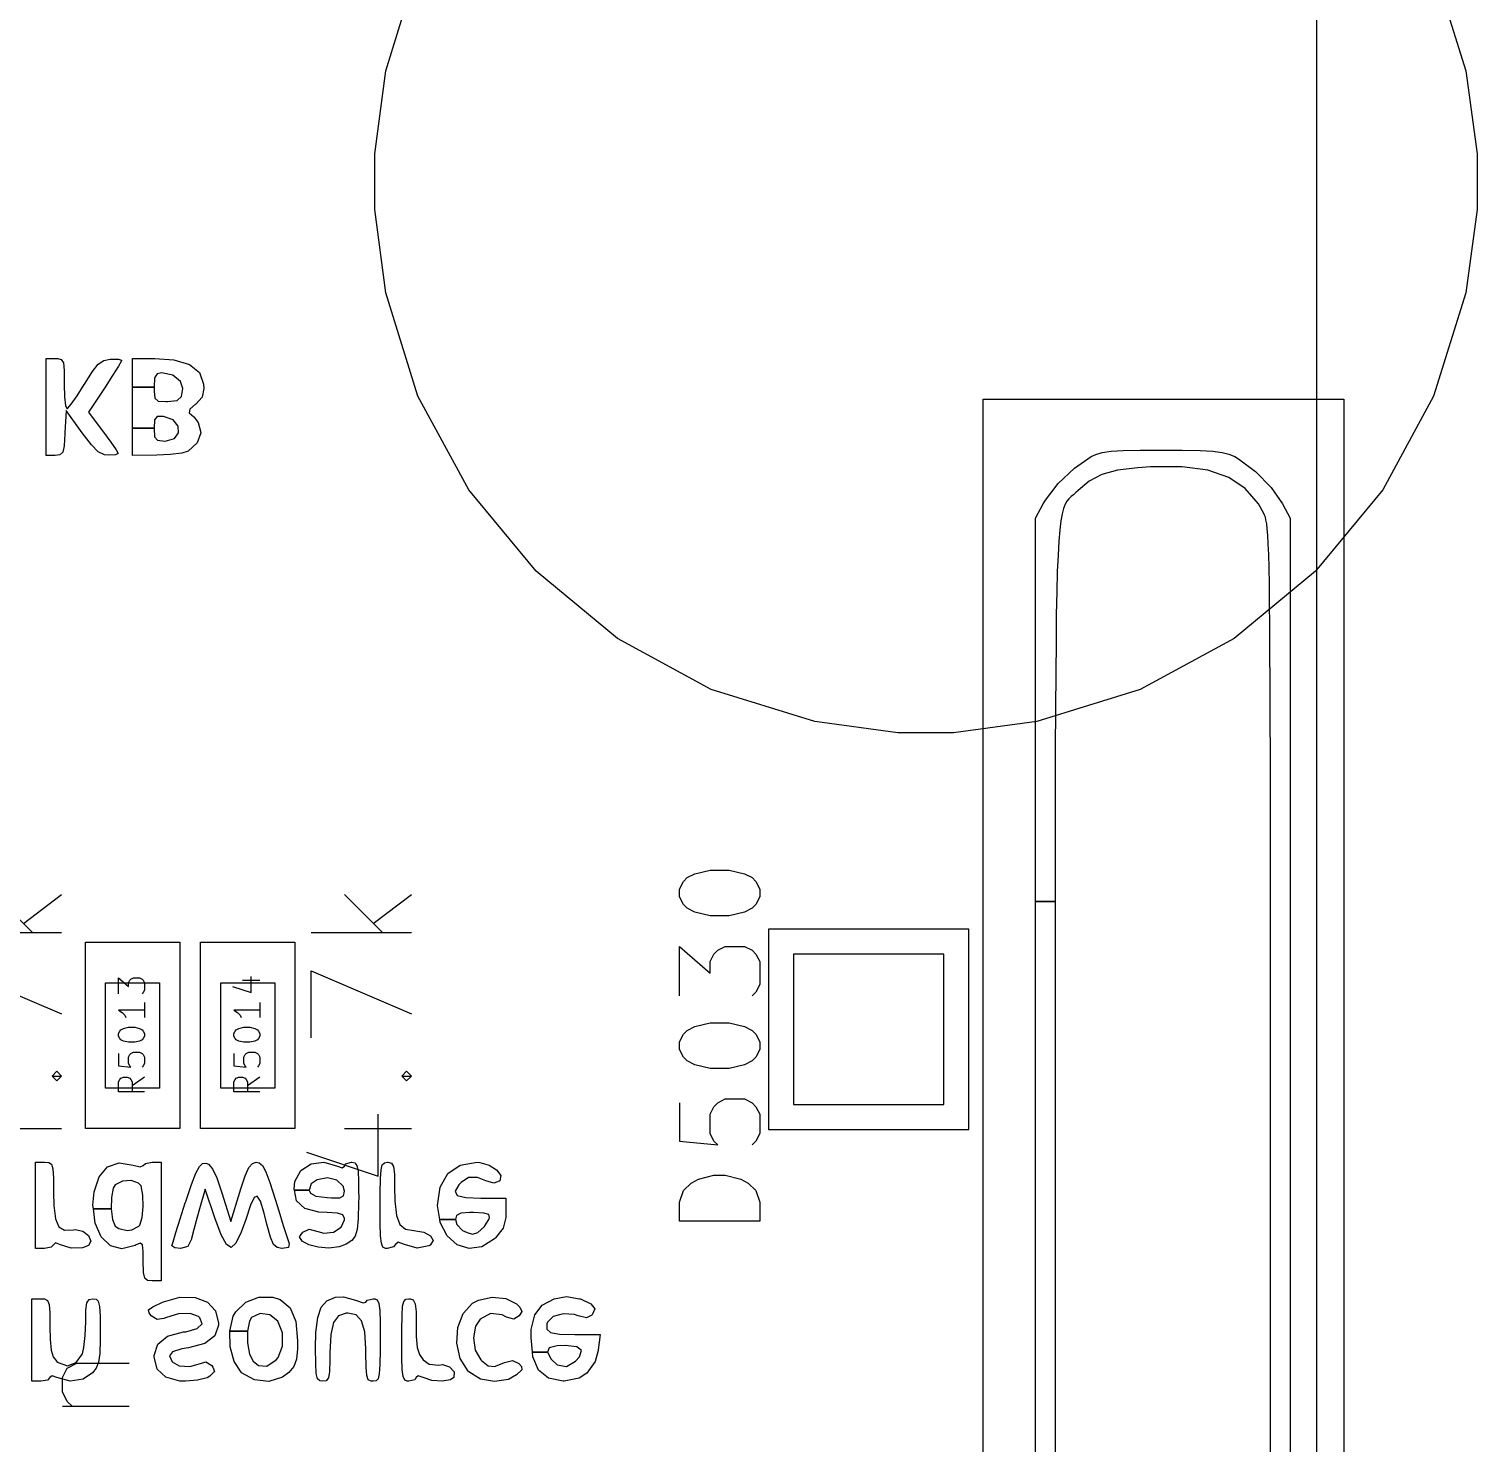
# Model space of a CAD drawing. Extents: x 0 to 141, y 0 to 216.
# Drawn here: x 121.33 to 135.78, y 39.43 to 53.55 of the extents above; entities that cross this region are included whole.
import ezdxf

# ---------------------------------------------------------------- set-up
doc = ezdxf.new("R2010")
doc.units = 0
doc.layers.get('0').update_dxf_attribs({"linetype": 'CONTINUOUS'})

msp = doc.modelspace()

# ---------------------------------------------------------------- linework, layer by layer
at = {"color": 0}
for p, q in [((134.181, 20.3385), (134.181, 65.8386)), ((124.89, 53.1301), (125.21, 54.1623)), ((135.345, 54.1623), (135.665, 53.1301)), ((124.779, 52.2993), (124.89, 53.1301)), ((135.665, 53.1301), (135.778, 52.2993)), ((124.779, 52.021), (124.779, 52.2993)), ((135.778, 52.2993), (135.778, 52.021)), ((124.779, 51.744), (124.779, 52.021)), ((135.778, 52.021), (135.778, 51.744)), ((124.89, 50.9129), (124.779, 51.744)), ((135.778, 51.744), (135.665, 50.9129)), ((125.21, 49.881), (124.89, 50.9129)), ((135.665, 50.9129), (135.345, 49.881)), ((121.502, 49.2898), (121.502, 50.2571)), ((121.502, 50.2571), (121.616, 50.2571)), ((121.616, 50.2571), (121.652, 50.2476)), ((121.652, 50.2476), (121.672, 50.213)), ((121.672, 50.213), (121.679, 50.1371)), ((121.962, 50.1262), (122.021, 50.1992)), ((122.021, 50.1992), (122.076, 50.2363)), ((122.076, 50.2363), (122.14, 50.25)), ((122.14, 50.25), (122.148, 50.2514)), ((122.148, 50.2514), (122.224, 50.2514)), ((122.222, 50.1798), (122.164, 50.0874)), ((122.253, 50.2338), (122.222, 50.1798)), ((122.224, 50.2514), (122.254, 50.2405)), ((122.254, 50.2405), (122.253, 50.2338)), ((122.362, 49.9703), (122.362, 50.2571)), ((122.362, 50.2571), (122.586, 50.2571)), ((122.586, 50.2571), (122.774, 50.2447)), ((122.774, 50.2447), (122.932, 50.1978)), ((122.932, 50.1978), (123.031, 50.1177)), ((121.679, 50.1371), (121.681, 50.0063)), ((121.681, 50.0063), (121.681, 49.9967)), ((121.681, 49.9967), (121.685, 49.8754)), ((121.809, 49.8849), (121.88, 49.9981)), ((121.88, 49.9981), (121.883, 50.002)), ((121.883, 50.002), (121.962, 50.1262)), ((122.164, 50.0874), (122.089, 49.9703)), ((122.582, 50.0641), (122.577, 49.9703)), ((122.607, 50.1054), (122.582, 50.0641)), ((122.651, 50.1138), (122.607, 50.1054)), ((122.765, 50.0902), (122.651, 50.1138)), ((122.841, 50.0285), (122.765, 50.0902)), ((122.863, 49.9565), (122.841, 50.0285)), ((123.031, 50.1177), (123.071, 50.002)), ((123.071, 50.002), (123.074, 49.9565)), ((121.685, 49.8754), (121.695, 49.7886)), ((121.75, 49.7995), (121.809, 49.8849)), ((122.089, 49.9703), (121.922, 49.7209)), ((122.362, 49.561), (122.362, 49.9703)), ((122.362, 49.9703), (122.577, 49.9703)), ((122.577, 49.9703), (122.362, 49.9703)), ((122.577, 49.9703), (122.577, 49.9318)), ((122.577, 49.9318), (122.586, 49.8602)), ((122.586, 49.8602), (122.619, 49.8313)), ((122.808, 49.838), (122.852, 49.8768)), ((122.852, 49.8768), (122.863, 49.9565)), ((123.056, 49.8697), (122.993, 49.8009)), ((123.074, 49.9565), (123.056, 49.8697)), ((125.717, 48.9465), (125.21, 49.881)), ((130.849, 49.8493), (134.448, 49.8493)), ((130.849, 38.65), (130.849, 49.8493)), ((134.448, 49.8493), (134.448, 38.65)), ((135.345, 49.881), (134.838, 48.9465)), ((121.699, 49.7374), (121.688, 49.5141)), ((121.695, 49.7886), (121.708, 49.7568)), ((121.86, 49.5141), (121.699, 49.7374)), ((121.708, 49.7568), (121.713, 49.7582)), ((121.713, 49.7582), (121.75, 49.7995)), ((121.922, 49.7209), (122.071, 49.5254)), ((122.619, 49.8313), (122.696, 49.827)), ((122.696, 49.827), (122.713, 49.827)), ((122.713, 49.827), (122.808, 49.838)), ((122.934, 49.7498), (122.929, 49.7156)), ((122.929, 49.7156), (122.973, 49.6729)), ((122.991, 49.7995), (122.934, 49.7498)), ((122.993, 49.8009), (122.991, 49.7995)), ((122.362, 49.2898), (122.362, 49.561)), ((122.362, 49.561), (122.577, 49.561)), ((122.577, 49.561), (122.362, 49.561)), ((122.582, 49.6454), (122.577, 49.561)), ((122.577, 49.561), (122.577, 49.5582)), ((122.608, 49.6782), (122.582, 49.6454)), ((122.671, 49.6768), (122.608, 49.6782)), ((122.767, 49.6439), (122.671, 49.6768)), ((122.818, 49.5819), (122.767, 49.6439)), ((122.822, 49.5141), (122.818, 49.5819)), ((122.973, 49.6729), (123.019, 49.6189)), ((123.019, 49.6189), (123.045, 49.5184)), ((121.688, 49.5032), (121.679, 49.3847)), ((121.688, 49.5141), (121.688, 49.5032)), ((121.952, 49.3959), (121.86, 49.5141)), ((122.071, 49.5254), (122.072, 49.5226)), ((122.072, 49.5226), (122.146, 49.422)), ((122.146, 49.422), (122.199, 49.3448)), ((122.577, 49.5582), (122.583, 49.4743)), ((122.583, 49.4743), (122.612, 49.44)), ((122.612, 49.44), (122.686, 49.433)), ((122.686, 49.433), (122.689, 49.433)), ((122.689, 49.433), (122.78, 49.4577)), ((122.78, 49.4577), (122.822, 49.5141)), ((123.009, 49.4164), (122.917, 49.3324)), ((123.044, 49.5141), (123.009, 49.4164)), ((123.045, 49.5184), (123.044, 49.5141)), ((121.59, 49.2898), (121.502, 49.2898)), ((121.638, 49.295), (121.59, 49.2898)), ((121.666, 49.3215), (121.638, 49.295)), ((121.679, 49.3847), (121.666, 49.3215)), ((122.021, 49.3254), (121.952, 49.3959)), ((122.082, 49.295), (122.021, 49.3254)), ((122.12, 49.2912), (122.082, 49.295)), ((122.192, 49.2965), (122.12, 49.2912)), ((122.218, 49.3088), (122.192, 49.2965)), ((122.199, 49.3448), (122.218, 49.3088)), ((122.604, 49.2912), (122.362, 49.2898)), ((122.739, 49.2979), (122.604, 49.2912)), ((122.853, 49.313), (122.739, 49.2979)), ((122.917, 49.3324), (122.853, 49.313)), ((131.76, 49.1628), (131.927, 49.2774)), ((131.927, 49.2774), (131.973, 49.2979)), ((131.973, 49.2979), (132.039, 49.3173)), ((132.039, 49.3173), (132.126, 49.331)), ((132.126, 49.331), (132.248, 49.3391)), ((132.248, 49.3391), (132.416, 49.342)), ((132.416, 49.342), (132.643, 49.3434)), ((132.643, 49.3434), (132.837, 49.3434)), ((132.837, 49.3434), (133.014, 49.3391)), ((133.014, 49.3391), (133.143, 49.3324)), ((133.143, 49.3324), (133.234, 49.3201)), ((133.234, 49.3201), (133.303, 49.3021)), ((133.303, 49.3021), (133.36, 49.2774)), ((133.36, 49.2774), (133.398, 49.2552)), ((131.598, 49.0086), (131.76, 49.1628)), ((132.191, 49.1409), (132.034, 49.0982)), ((132.394, 49.167), (132.191, 49.1409)), ((132.519, 49.174), (132.394, 49.167)), ((132.835, 49.174), (132.519, 49.174)), ((133.092, 49.1409), (132.835, 49.174)), ((133.3, 49.0693), (133.092, 49.1409)), ((133.398, 49.2552), (133.568, 49.1285)), ((133.568, 49.1285), (133.724, 48.9701)), ((131.472, 48.8431), (131.598, 49.0086)), ((131.909, 49.0333), (131.797, 48.9398)), ((132.034, 49.0982), (131.909, 49.0333)), ((133.466, 48.9589), (133.3, 49.0693)), ((126.39, 48.1323), (125.717, 48.9465)), ((131.45, 48.8061), (131.472, 48.8431)), ((131.705, 48.8569), (131.685, 48.8336)), ((131.727, 48.8777), (131.705, 48.8569)), ((131.75, 48.8968), (131.727, 48.8777)), ((131.775, 48.919), (131.75, 48.8968)), ((131.797, 48.9398), (131.775, 48.919)), ((133.597, 48.8047), (133.466, 48.9589)), ((133.724, 48.9701), (133.838, 48.8061)), ((134.838, 48.9465), (134.167, 48.1323)), ((131.371, 48.6625), (131.45, 48.8061)), ((131.638, 48.7066), (131.626, 48.635)), ((131.652, 48.7606), (131.638, 48.7066)), ((131.667, 48.8019), (131.652, 48.7606)), ((131.685, 48.8336), (131.667, 48.8019)), ((133.649, 48.7109), (133.597, 48.8047)), ((133.657, 48.6929), (133.649, 48.7109)), ((133.838, 48.8061), (133.915, 48.6625)), ((131.371, 44.8374), (131.371, 48.6625)), ((131.626, 48.635), (131.615, 48.5454)), ((133.666, 48.6724), (133.657, 48.6929)), ((133.672, 48.6449), (133.666, 48.6724)), ((133.679, 48.6075), (133.672, 48.6449)), ((133.685, 48.5567), (133.679, 48.6075)), ((133.69, 48.4918), (133.685, 48.5567)), ((133.915, 48.6625), (133.915, 41.9612)), ((131.606, 48.4325), (131.597, 48.2946)), ((131.615, 48.5454), (131.606, 48.4325)), ((133.695, 48.4064), (133.69, 48.4918)), ((133.699, 48.2988), (133.695, 48.4064)), ((131.597, 48.2946), (131.59, 48.1295)), ((133.703, 48.1679), (133.699, 48.2988)), ((127.202, 47.461), (126.39, 48.1323)), ((131.59, 48.1295), (131.585, 47.9309)), ((134.167, 48.1323), (133.353, 47.461)), ((133.706, 48.0067), (133.703, 48.1679)), ((133.708, 47.8151), (133.706, 48.0067)), ((131.585, 47.9309), (131.58, 47.698)), ((131.58, 47.698), (131.577, 47.4267)), ((133.71, 47.589), (133.708, 47.8151)), ((133.712, 47.3258), (133.71, 47.589)), ((128.137, 46.954), (127.202, 47.461)), ((131.577, 47.4267), (131.574, 47.1152)), ((133.353, 47.461), (132.418, 46.954)), ((133.714, 47.0214), (133.712, 47.3258)), ((131.574, 47.1152), (131.572, 46.761)), ((133.715, 46.6743), (133.714, 47.0214)), ((129.169, 46.634), (128.137, 46.954)), ((132.418, 46.954), (131.386, 46.634)), ((131.572, 46.761), (131.57, 46.3585)), ((133.717, 46.2788), (133.715, 46.6743)), ((130, 46.5212), (129.169, 46.634)), ((131.386, 46.634), (130.555, 46.5212)), ((130.278, 46.5212), (130, 46.5212)), ((130.555, 46.5212), (130.278, 46.5212)), ((131.57, 46.3585), (131.57, 45.9052)), ((133.717, 45.835), (133.717, 46.2788)), ((131.57, 45.9052), (131.568, 45.3993)), ((133.718, 45.3362), (133.717, 45.835)), ((131.568, 45.3993), (131.568, 44.8374)), ((133.718, 39.1142), (133.718, 45.3362)), ((127.897, 45.0744), (127.973, 45.1129)), ((127.973, 45.1129), (128.126, 45.1499)), ((128.126, 45.1499), (128.316, 45.1499)), ((128.316, 45.1499), (128.469, 45.1129)), ((128.469, 45.1129), (128.545, 45.0744)), ((127.821, 44.9598), (127.859, 45.0356)), ((127.821, 44.8839), (127.821, 44.9598)), ((127.859, 45.0356), (127.897, 45.0744)), ((128.545, 45.0744), (128.583, 45.0356)), ((128.583, 45.0356), (128.621, 44.9598)), ((128.621, 44.9598), (128.621, 44.8839)), ((120.989, 44.9047), (121.369, 44.523)), ((121.274, 44.6183), (121.655, 44.9047)), ((124.478, 44.9047), (124.86, 44.523)), ((124.765, 44.6183), (125.145, 44.9047)), ((127.859, 44.807), (127.821, 44.8839)), ((127.897, 44.7696), (127.859, 44.807)), ((128.583, 44.807), (128.545, 44.7696)), ((128.621, 44.8839), (128.583, 44.807)), ((131.371, 35.264), (131.371, 44.8374)), ((131.371, 44.8374), (131.568, 44.8374)), ((131.568, 44.8374), (131.371, 44.8374)), ((131.568, 44.8374), (131.568, 41.7008)), ((127.973, 44.7312), (127.897, 44.7696)), ((128.126, 44.6938), (127.973, 44.7312)), ((128.316, 44.6938), (128.126, 44.6938)), ((128.469, 44.7312), (128.316, 44.6938)), ((128.545, 44.7696), (128.469, 44.7312)), ((121.655, 44.523), (120.656, 44.523)), ((125.145, 44.523), (124.145, 44.523)), ((130.708, 44.559), (128.709, 44.559)), ((128.709, 44.559), (128.709, 42.5595)), ((130.708, 42.5595), (130.708, 44.559)), ((121.893, 44.4292), (122.833, 44.4292)), ((121.893, 42.569), (121.893, 44.4292)), ((122.833, 44.4292), (122.833, 42.569)), ((123.042, 42.569), (123.042, 44.4292)), ((123.042, 44.4292), (123.982, 44.4292)), ((123.982, 44.4292), (123.982, 42.569)), ((127.821, 43.8933), (127.821, 44.3879)), ((127.821, 44.3879), (128.126, 44.1219)), ((128.202, 44.3509), (128.277, 44.3879)), ((128.277, 44.3879), (128.469, 44.3879)), ((128.469, 44.3879), (128.545, 44.3509)), ((128.126, 44.2366), (128.163, 44.3121)), ((128.126, 44.1219), (128.126, 44.2366)), ((128.163, 44.3121), (128.202, 44.3509)), ((128.545, 44.3509), (128.583, 44.3121)), ((128.583, 44.3121), (128.621, 44.2366)), ((128.621, 44.2366), (128.621, 44.0076)), ((130.459, 44.3096), (128.958, 44.3096)), ((128.958, 44.3096), (128.958, 42.8089)), ((130.459, 42.8089), (130.459, 44.3096)), ((120.656, 44.1427), (121.655, 43.7141)), ((122.222, 43.9138), (122.222, 44.0754)), ((122.222, 44.0754), (122.321, 43.9882)), ((122.347, 44.0627), (122.371, 44.0754)), ((122.371, 44.0754), (122.433, 44.0754)), ((122.433, 44.0754), (122.458, 44.0627)), ((123.547, 43.9265), (123.547, 44.0877)), ((124.145, 43.4756), (124.145, 44.1427)), ((124.145, 44.1427), (125.145, 43.7141)), ((122.093, 44.0242), (122.633, 44.0242)), ((122.093, 42.974), (122.093, 44.0242)), ((122.321, 44.0256), (122.334, 44.0503)), ((122.321, 43.9882), (122.321, 44.0256)), ((122.334, 44.0503), (122.347, 44.0627)), ((122.458, 44.0627), (122.47, 44.0503)), ((122.47, 43.9265), (122.458, 43.9138)), ((122.47, 44.0503), (122.483, 44.0256)), ((122.483, 43.9512), (122.47, 43.9265)), ((122.483, 44.0256), (122.483, 43.9512)), ((122.633, 44.0242), (122.633, 42.974)), ((123.242, 42.974), (123.242, 44.0242)), ((123.242, 44.0242), (123.782, 44.0242)), ((123.361, 43.9882), (123.547, 43.9265)), ((123.46, 44.0503), (123.633, 44.0503)), ((123.782, 44.0242), (123.782, 42.974)), ((128.583, 43.9318), (128.545, 43.8933)), ((128.621, 44.0076), (128.583, 43.9318)), ((122.483, 43.827), (122.483, 43.6785)), ((123.633, 43.827), (123.633, 43.6785)), ((122.483, 43.7526), (122.222, 43.7526)), ((122.222, 43.7526), (122.26, 43.7279)), ((122.26, 43.7279), (122.284, 43.7032)), ((122.284, 43.7032), (122.297, 43.6785)), ((123.633, 43.7526), (123.373, 43.7526)), ((123.373, 43.7526), (123.41, 43.7279)), ((123.41, 43.7279), (123.435, 43.7032)), ((123.435, 43.7032), (123.448, 43.6785)), ((122.222, 43.5183), (122.235, 43.5434)), ((122.222, 43.4936), (122.222, 43.5183)), ((122.235, 43.4689), (122.222, 43.4936)), ((122.235, 43.5434), (122.247, 43.5557)), ((122.247, 43.5557), (122.272, 43.5681)), ((122.272, 43.5681), (122.321, 43.5804)), ((122.321, 43.5804), (122.384, 43.5804)), ((122.384, 43.5804), (122.433, 43.5681)), ((122.433, 43.5681), (122.458, 43.5557)), ((122.458, 43.5557), (122.47, 43.5434)), ((122.47, 43.5434), (122.483, 43.5183)), ((122.483, 43.4936), (122.47, 43.4689)), ((122.483, 43.5183), (122.483, 43.4936)), ((123.373, 43.5183), (123.385, 43.5434)), ((123.373, 43.4936), (123.373, 43.5183)), ((123.385, 43.4689), (123.373, 43.4936)), ((123.385, 43.5434), (123.398, 43.5557)), ((123.398, 43.5557), (123.422, 43.5681)), ((123.422, 43.5681), (123.472, 43.5804)), ((123.472, 43.5804), (123.534, 43.5804)), ((123.534, 43.5804), (123.584, 43.5681)), ((123.584, 43.5681), (123.609, 43.5557)), ((123.609, 43.5557), (123.621, 43.5434)), ((123.621, 43.5434), (123.633, 43.5183)), ((123.633, 43.4936), (123.621, 43.4689)), ((123.633, 43.5183), (123.633, 43.4936)), ((127.821, 43.4358), (127.859, 43.513)), ((127.859, 43.513), (127.897, 43.5501)), ((127.897, 43.5501), (127.973, 43.5889)), ((127.973, 43.5889), (128.126, 43.6259)), ((128.126, 43.6259), (128.316, 43.6259)), ((128.316, 43.6259), (128.469, 43.5889)), ((128.469, 43.5889), (128.545, 43.5501)), ((128.545, 43.5501), (128.583, 43.513)), ((128.583, 43.513), (128.621, 43.4358)), ((122.247, 43.4566), (122.235, 43.4689)), ((122.272, 43.4439), (122.247, 43.4566)), ((122.321, 43.4315), (122.272, 43.4439)), ((122.384, 43.4315), (122.321, 43.4315)), ((122.433, 43.4439), (122.384, 43.4315)), ((122.458, 43.4566), (122.433, 43.4439)), ((122.47, 43.4689), (122.458, 43.4566)), ((123.398, 43.4566), (123.385, 43.4689)), ((123.422, 43.4439), (123.398, 43.4566)), ((123.472, 43.4315), (123.422, 43.4439)), ((123.534, 43.4315), (123.472, 43.4315)), ((123.584, 43.4439), (123.534, 43.4315)), ((123.609, 43.4566), (123.584, 43.4439)), ((123.621, 43.4689), (123.609, 43.4566)), ((127.821, 43.3599), (127.821, 43.4358)), ((127.859, 43.2841), (127.821, 43.3599)), ((128.621, 43.3599), (128.583, 43.2841)), ((128.621, 43.4358), (128.621, 43.3599)), ((122.222, 43.3201), (122.222, 43.1959)), ((122.321, 43.2827), (122.334, 43.3077)), ((122.321, 43.2209), (122.321, 43.2827)), ((122.334, 43.1959), (122.321, 43.2209)), ((122.334, 43.3077), (122.347, 43.3201)), ((122.347, 43.3201), (122.371, 43.3324)), ((122.371, 43.3324), (122.433, 43.3324)), ((122.433, 43.3324), (122.458, 43.3201)), ((122.458, 43.3201), (122.47, 43.3077)), ((122.47, 43.3077), (122.483, 43.2827)), ((122.483, 43.2209), (122.47, 43.1959)), ((122.483, 43.2827), (122.483, 43.2209)), ((123.373, 43.3201), (123.373, 43.1959)), ((123.472, 43.2827), (123.485, 43.3077)), ((123.472, 43.2209), (123.472, 43.2827)), ((123.485, 43.1959), (123.472, 43.2209)), ((123.485, 43.3077), (123.497, 43.3201)), ((123.497, 43.3201), (123.522, 43.3324)), ((123.522, 43.3324), (123.584, 43.3324)), ((123.584, 43.3324), (123.609, 43.3201)), ((123.609, 43.3201), (123.621, 43.3077)), ((123.621, 43.3077), (123.633, 43.2827)), ((123.633, 43.2209), (123.621, 43.1959)), ((123.633, 43.2827), (123.633, 43.2209)), ((127.897, 43.2456), (127.859, 43.2841)), ((127.973, 43.2072), (127.897, 43.2456)), ((128.126, 43.1698), (127.973, 43.2072)), ((128.469, 43.2072), (128.316, 43.1698)), ((128.545, 43.2456), (128.469, 43.2072)), ((128.583, 43.2841), (128.545, 43.2456)), ((121.559, 43.0939), (121.608, 43.1423)), ((121.608, 43.047), (121.559, 43.0939)), ((121.559, 43.0939), (121.655, 43.0939)), ((121.608, 43.1423), (121.655, 43.0939)), ((121.655, 43.0939), (121.608, 43.047)), ((122.222, 43.1959), (122.347, 43.1835)), ((122.222, 43.0347), (122.235, 43.0597)), ((122.235, 43.0597), (122.247, 43.0721)), ((122.247, 43.0721), (122.272, 43.0844)), ((122.272, 43.0844), (122.309, 43.0844)), ((122.309, 43.0844), (122.334, 43.0721)), ((122.347, 43.1835), (122.334, 43.1959)), ((122.334, 43.0721), (122.347, 43.0597)), ((122.347, 43.0597), (122.359, 43.0347)), ((122.483, 43.0844), (122.359, 42.9976)), ((122.47, 43.1959), (122.458, 43.1835)), ((123.373, 43.1959), (123.497, 43.1835)), ((123.373, 43.0347), (123.385, 43.0597)), ((123.385, 43.0597), (123.398, 43.0721)), ((123.398, 43.0721), (123.422, 43.0844)), ((123.422, 43.0844), (123.46, 43.0844)), ((123.46, 43.0844), (123.485, 43.0721)), ((123.497, 43.1835), (123.485, 43.1959)), ((123.485, 43.0721), (123.497, 43.0597)), ((123.497, 43.0597), (123.509, 43.0347)), ((123.633, 43.0844), (123.509, 42.9976)), ((123.621, 43.1959), (123.609, 43.1835)), ((125.05, 43.0939), (125.097, 43.1423)), ((125.097, 43.047), (125.05, 43.0939)), ((125.05, 43.0939), (125.145, 43.0939)), ((125.097, 43.1423), (125.145, 43.0939)), ((125.145, 43.0939), (125.097, 43.047)), ((128.316, 43.1698), (128.126, 43.1698)), ((122.633, 42.974), (122.093, 42.974)), ((122.222, 42.9355), (122.222, 43.0347)), ((122.483, 42.9355), (122.222, 42.9355)), ((122.359, 43.0347), (122.359, 42.9355)), ((123.782, 42.974), (123.242, 42.974)), ((123.373, 42.9355), (123.373, 43.0347)), ((123.633, 42.9355), (123.373, 42.9355)), ((123.509, 43.0347), (123.509, 42.9355)), ((127.821, 42.8265), (127.821, 42.4448)), ((128.126, 42.7122), (128.163, 42.7881)), ((128.163, 42.7881), (128.202, 42.8265)), ((128.202, 42.8265), (128.277, 42.8653)), ((128.277, 42.8653), (128.469, 42.8653)), ((128.469, 42.8653), (128.545, 42.8265)), ((128.545, 42.8265), (128.583, 42.7881)), ((128.583, 42.7881), (128.621, 42.7122)), ((128.958, 42.8089), (130.459, 42.8089)), ((124.812, 42.0949), (124.812, 42.7136)), ((128.126, 42.5221), (128.126, 42.7122)), ((128.621, 42.7122), (128.621, 42.5221)), ((120.989, 42.5704), (121.655, 42.5704)), ((122.833, 42.569), (121.893, 42.569)), ((123.982, 42.569), (123.042, 42.569)), ((124.478, 42.5704), (125.145, 42.5704)), ((128.163, 42.4448), (128.126, 42.5221)), ((128.621, 42.5221), (128.583, 42.4448)), ((128.709, 42.5595), (130.708, 42.5595)), ((127.821, 42.4448), (128.202, 42.4078)), ((128.202, 42.4078), (128.163, 42.4448)), ((128.583, 42.4448), (128.545, 42.4078)), ((121.394, 41.3727), (121.394, 42.2328)), ((121.394, 42.2328), (121.484, 42.2328)), ((121.484, 42.2328), (121.526, 42.23)), ((121.526, 42.23), (121.553, 42.2134)), ((121.553, 42.2134), (121.568, 42.1665)), ((122.113, 42.1873), (122.228, 42.2271)), ((122.228, 42.2271), (122.368, 42.2053)), ((122.368, 42.2053), (122.37, 42.2039)), ((122.37, 42.2039), (122.44, 42.1873)), ((122.44, 42.1873), (122.469, 42.1996)), ((122.469, 42.1996), (122.491, 42.2219)), ((122.491, 42.2219), (122.559, 42.2328)), ((122.559, 42.2328), (122.648, 42.2328)), ((122.648, 42.2328), (122.648, 41.7904)), ((122.995, 42.1252), (123.03, 42.1915)), ((123.03, 42.1915), (123.062, 42.2204)), ((123.062, 42.2204), (123.095, 42.2243)), ((123.095, 42.2243), (123.122, 42.2148)), ((123.122, 42.2148), (123.162, 42.1693)), ((123.523, 42.1802), (123.558, 42.2219)), ((123.558, 42.2219), (123.597, 42.2328)), ((123.597, 42.2328), (123.625, 42.2271)), ((123.625, 42.2271), (123.658, 42.201)), ((123.658, 42.201), (123.693, 42.139)), ((124.043, 42.1499), (124.145, 42.2176)), ((124.098, 42.3333), (124.812, 42.0949)), ((124.145, 42.2176), (124.27, 42.2356)), ((124.27, 42.2356), (124.406, 42.1954)), ((124.406, 42.1954), (124.453, 42.1763)), ((124.453, 42.1763), (124.476, 42.1954)), ((124.476, 42.1954), (124.489, 42.2162)), ((124.489, 42.2162), (124.547, 42.2328)), ((124.547, 42.2328), (124.549, 42.2328)), ((124.549, 42.2328), (124.58, 42.2271)), ((124.58, 42.2271), (124.601, 42.2025)), ((124.601, 42.2025), (124.613, 42.146)), ((124.842, 42.1584), (124.854, 42.2081)), ((124.854, 42.2081), (124.875, 42.2286)), ((124.875, 42.2286), (124.906, 42.2328)), ((124.906, 42.2328), (124.909, 42.2328)), ((124.909, 42.2328), (124.945, 42.2233)), ((124.945, 42.2233), (124.966, 42.1901)), ((125.508, 42.1199), (125.632, 42.2039)), ((125.632, 42.2039), (125.8, 42.2328)), ((125.8, 42.2328), (125.827, 42.2314)), ((125.827, 42.2314), (125.92, 42.2039)), ((125.92, 42.2039), (125.995, 42.1569)), ((121.568, 42.1665), (121.573, 42.0783)), ((121.573, 42.0783), (121.573, 41.9322)), ((121.979, 41.9379), (122.028, 42.0896)), ((122.028, 42.0896), (122.113, 42.1873)), ((122.349, 42.0508), (122.261, 42.0455)), ((122.423, 42.0247), (122.349, 42.0508)), ((122.951, 42.0123), (122.995, 42.1252)), ((123.162, 42.1693), (123.203, 42.0769)), ((123.203, 42.0769), (123.255, 41.9283)), ((123.439, 41.9587), (123.486, 42.0977)), ((123.486, 42.0977), (123.523, 42.1802)), ((123.693, 42.139), (123.733, 42.0303)), ((123.983, 42.0412), (124.043, 42.1499)), ((124.204, 42.0592), (124.146, 42.0176)), ((124.307, 42.0783), (124.204, 42.0592)), ((124.401, 42.0536), (124.307, 42.0783)), ((124.463, 41.9943), (124.401, 42.0536)), ((124.613, 42.146), (124.617, 42.0441)), ((124.834, 41.9294), (124.836, 42.0702)), ((124.836, 42.0702), (124.842, 42.1584)), ((124.966, 42.1901), (124.976, 42.1143)), ((124.976, 42.1143), (124.977, 41.9834)), ((125.432, 41.9848), (125.508, 42.1199)), ((125.716, 42.0811), (125.643, 42.0328)), ((125.804, 42.0797), (125.716, 42.0811)), ((125.889, 42.0469), (125.804, 42.0797)), ((125.969, 42.0232), (125.889, 42.0469)), ((125.995, 42.1569), (126.037, 42.1005)), ((126.026, 42.0493), (126.02, 42.0441)), ((126.037, 42.1005), (126.026, 42.0493)), ((127.936, 42.0261), (128.011, 42.0645)), ((128.011, 42.0645), (128.163, 42.1033)), ((128.163, 42.1033), (128.277, 42.1033)), ((128.277, 42.1033), (128.431, 42.0645)), ((128.431, 42.0645), (128.506, 42.0261)), ((121.573, 41.9322), (121.576, 41.8013)), ((121.967, 41.8056), (121.979, 41.9379)), ((122.17, 41.9749), (122.152, 41.8814)), ((122.189, 42.0095), (122.17, 41.9749)), ((122.261, 42.0455), (122.189, 42.0095)), ((122.447, 41.9971), (122.423, 42.0247)), ((122.466, 41.9061), (122.447, 41.9971)), ((122.469, 41.7904), (122.466, 41.9061)), ((122.893, 41.8412), (122.951, 42.0123)), ((123.088, 41.964), (123.031, 41.7671)), ((123.184, 41.6775), (123.088, 41.964)), ((123.255, 41.9283), (123.343, 41.6415)), ((123.343, 41.6415), (123.434, 41.9365)), ((123.434, 41.9365), (123.439, 41.9587)), ((123.733, 42.0303), (123.785, 41.8648)), ((123.974, 41.9654), (123.983, 42.0412)), ((123.977, 41.9545), (123.974, 41.9654)), ((124, 41.8483), (123.977, 41.9545)), ((123.977, 41.9545), (124.124, 41.9545)), ((124.124, 41.9545), (123.977, 41.9545)), ((124.146, 42.0176), (124.124, 41.9545)), ((124.124, 41.9545), (124.138, 41.9255)), ((124.138, 41.9255), (124.193, 41.8952)), ((124.476, 41.9446), (124.463, 41.9943)), ((124.467, 41.8994), (124.476, 41.9446)), ((124.617, 42.0441), (124.617, 41.9446)), ((124.617, 41.9446), (124.619, 41.8828)), ((124.834, 41.8028), (124.834, 41.9294)), ((124.977, 41.9834), (124.98, 41.8469)), ((125.407, 41.8028), (125.432, 41.9848)), ((125.619, 42.0081), (125.582, 41.9446)), ((125.582, 41.9446), (125.603, 41.9033)), ((125.603, 41.9033), (125.687, 41.8814)), ((125.643, 42.0328), (125.619, 42.0081)), ((126.02, 42.0441), (125.969, 42.0232)), ((127.821, 41.8359), (127.859, 41.9502)), ((127.859, 41.9502), (127.936, 42.0261)), ((128.506, 42.0261), (128.583, 41.9502)), ((128.583, 41.9502), (128.621, 41.8359)), ((133.915, 41.9612), (133.915, 35.264)), ((121.576, 41.8013), (121.593, 41.6676)), ((121.973, 41.7671), (121.967, 41.8056)), ((121.989, 41.625), (121.973, 41.7671)), ((121.973, 41.7671), (122.149, 41.7671)), ((122.149, 41.7671), (121.973, 41.7671)), ((122.152, 41.8814), (122.149, 41.7671)), ((122.149, 41.7671), (122.162, 41.6609)), ((122.458, 41.6814), (122.469, 41.7904)), ((122.648, 41.7904), (122.648, 41.0503)), ((122.837, 41.6691), (122.889, 41.8289)), ((122.889, 41.8289), (122.893, 41.8412)), ((123.031, 41.7671), (123.008, 41.687)), ((123.54, 41.8042), (123.492, 41.6624)), ((123.577, 41.8814), (123.54, 41.8042)), ((123.607, 41.8952), (123.577, 41.8814)), ((123.638, 41.844), (123.607, 41.8952)), ((123.675, 41.7241), (123.638, 41.844)), ((123.785, 41.8648), (123.822, 41.7477)), ((124.081, 41.771), (124, 41.8483)), ((124.22, 41.7354), (124.081, 41.771)), ((124.193, 41.8952), (124.306, 41.8814)), ((124.306, 41.8814), (124.349, 41.8786)), ((124.349, 41.8786), (124.431, 41.88)), ((124.431, 41.88), (124.467, 41.8994)), ((124.617, 41.8275), (124.615, 41.6691)), ((124.619, 41.8828), (124.617, 41.8275)), ((124.835, 41.6207), (124.834, 41.8028)), ((124.98, 41.8469), (124.995, 41.7022)), ((125.428, 41.6609), (125.407, 41.8028)), ((125.687, 41.8814), (125.837, 41.8744)), ((125.837, 41.8744), (126.088, 41.8744)), ((126.088, 41.8744), (126.088, 41.7283)), ((127.821, 41.6458), (127.821, 41.8359)), ((128.621, 41.8359), (128.621, 41.6458)), ((121.593, 41.6676), (121.627, 41.5893)), ((122.05, 41.4874), (121.989, 41.625)), ((122.162, 41.6609), (122.189, 41.5946)), ((122.435, 41.6059), (122.458, 41.6814)), ((122.794, 41.5339), (122.837, 41.6691)), ((123.008, 41.687), (122.973, 41.5618)), ((123.246, 41.5092), (123.184, 41.6775)), ((123.492, 41.6624), (123.446, 41.5353)), ((123.704, 41.614), (123.675, 41.7241)), ((123.74, 41.486), (123.704, 41.614)), ((123.822, 41.7477), (123.866, 41.6031)), ((124.304, 41.7311), (124.22, 41.7354)), ((124.409, 41.7269), (124.304, 41.7311)), ((124.46, 41.7089), (124.409, 41.7269)), ((124.445, 41.5851), (124.476, 41.6581)), ((124.476, 41.6705), (124.46, 41.7089)), ((124.476, 41.6581), (124.476, 41.6705)), ((124.615, 41.6691), (124.605, 41.5629)), ((124.838, 41.4983), (124.835, 41.6207)), ((124.995, 41.7022), (125.029, 41.6112)), ((125.432, 41.632), (125.428, 41.6609)), ((125.428, 41.6609), (125.586, 41.6609)), ((125.586, 41.6609), (125.428, 41.6609)), ((125.501, 41.4997), (125.432, 41.632)), ((125.596, 41.7022), (125.586, 41.6609)), ((125.586, 41.6609), (125.598, 41.6126)), ((125.637, 41.7241), (125.596, 41.7022)), ((125.728, 41.7311), (125.637, 41.7241)), ((125.764, 41.7311), (125.728, 41.7311)), ((125.869, 41.7269), (125.764, 41.7311)), ((125.918, 41.7131), (125.869, 41.7269)), ((125.874, 41.5932), (125.92, 41.6676)), ((125.925, 41.6828), (125.918, 41.7131)), ((125.92, 41.6676), (125.925, 41.6828)), ((126.086, 41.6828), (126.059, 41.5756)), ((126.088, 41.7283), (126.086, 41.6856)), ((126.086, 41.6856), (126.086, 41.6828)), ((128.621, 41.6458), (127.821, 41.6458)), ((131.568, 41.7008), (131.57, 40.8975)), ((121.627, 41.5893), (121.685, 41.5562)), ((121.685, 41.5562), (121.772, 41.5604)), ((121.772, 41.5604), (121.791, 41.5629)), ((121.791, 41.5629), (121.865, 41.5452)), ((121.865, 41.5452), (121.923, 41.5011)), ((121.923, 41.5011), (121.948, 41.4472)), ((122.141, 41.4002), (122.05, 41.4874)), ((122.189, 41.5946), (122.227, 41.5713)), ((122.227, 41.5713), (122.308, 41.5519)), ((122.308, 41.5519), (122.356, 41.559)), ((122.356, 41.559), (122.426, 41.5946)), ((122.426, 41.5946), (122.435, 41.6059)), ((122.767, 41.439), (122.794, 41.5339)), ((122.973, 41.5618), (122.95, 41.4708)), ((122.95, 41.4708), (122.95, 41.4666)), ((123.299, 41.4115), (123.246, 41.5092)), ((123.446, 41.5353), (123.394, 41.4253)), ((123.77, 41.4129), (123.74, 41.486)), ((123.866, 41.6031), (123.902, 41.4927)), ((123.902, 41.4927), (123.926, 41.4225)), ((124.029, 41.4898), (124.062, 41.5368)), ((124.054, 41.4457), (124.029, 41.4898)), ((124.062, 41.5368), (124.126, 41.5643)), ((124.126, 41.5643), (124.211, 41.5438)), ((124.211, 41.5438), (124.27, 41.5272)), ((124.27, 41.5272), (124.368, 41.5368)), ((124.368, 41.5368), (124.445, 41.5851)), ((124.584, 41.4955), (124.549, 41.4514)), ((124.605, 41.5629), (124.584, 41.4955)), ((124.846, 41.4253), (124.838, 41.4983)), ((125.029, 41.6112), (125.086, 41.5643)), ((125.086, 41.5643), (125.169, 41.5519)), ((125.169, 41.5519), (125.17, 41.5519)), ((125.17, 41.5519), (125.268, 41.5353)), ((125.268, 41.5353), (125.337, 41.4983)), ((125.337, 41.4983), (125.363, 41.4514)), ((125.6, 41.4101), (125.501, 41.4997)), ((125.598, 41.6126), (125.655, 41.5533)), ((125.655, 41.5533), (125.702, 41.5315)), ((125.702, 41.5315), (125.756, 41.5163)), ((125.756, 41.5163), (125.807, 41.5339)), ((125.807, 41.5339), (125.874, 41.5932)), ((125.975, 41.4694), (125.849, 41.3879)), ((125.983, 41.4775), (125.975, 41.4694)), ((126.059, 41.5756), (125.983, 41.4775)), ((121.484, 41.3727), (121.394, 41.3727)), ((121.551, 41.3854), (121.484, 41.3727)), ((121.573, 41.4101), (121.551, 41.3854)), ((121.595, 41.4281), (121.573, 41.4101)), ((121.643, 41.4101), (121.595, 41.4281)), ((121.751, 41.377), (121.643, 41.4101)), ((121.864, 41.3798), (121.751, 41.377)), ((121.922, 41.4016), (121.864, 41.3798)), ((121.948, 41.4472), (121.922, 41.4016)), ((122.257, 41.3702), (122.141, 41.4002)), ((122.388, 41.4031), (122.257, 41.3702)), ((122.4, 41.4101), (122.388, 41.4031)), ((122.44, 41.4253), (122.4, 41.4101)), ((122.461, 41.4087), (122.44, 41.4253)), ((122.468, 41.3438), (122.461, 41.4087)), ((122.469, 41.2489), (122.468, 41.3438)), ((122.756, 41.3978), (122.767, 41.439)), ((122.786, 41.3784), (122.756, 41.3978)), ((122.841, 41.3727), (122.786, 41.3784)), ((122.913, 41.3935), (122.841, 41.3727)), ((122.95, 41.4666), (122.913, 41.3935)), ((123.347, 41.384), (123.299, 41.4115)), ((123.394, 41.4253), (123.347, 41.384)), ((123.804, 41.3812), (123.77, 41.4129)), ((123.853, 41.3727), (123.804, 41.3812)), ((123.857, 41.3727), (123.853, 41.3727)), ((123.92, 41.3826), (123.857, 41.3727)), ((123.926, 41.4225), (123.92, 41.3826)), ((124.12, 41.4087), (124.054, 41.4457)), ((124.214, 41.3854), (124.12, 41.4087)), ((124.32, 41.377), (124.214, 41.3854)), ((124.423, 41.3879), (124.32, 41.377)), ((124.494, 41.4154), (124.423, 41.3879)), ((124.549, 41.4514), (124.494, 41.4154)), ((124.861, 41.3865), (124.846, 41.4253)), ((124.885, 41.3741), (124.861, 41.3865)), ((124.903, 41.3727), (124.885, 41.3741)), ((124.966, 41.3907), (124.903, 41.3727)), ((124.985, 41.4129), (124.966, 41.3907)), ((125.013, 41.4362), (124.985, 41.4129)), ((125.075, 41.4129), (125.013, 41.4362)), ((125.204, 41.3755), (125.075, 41.4129)), ((125.32, 41.3992), (125.204, 41.3755)), ((125.332, 41.4059), (125.32, 41.3992)), ((125.363, 41.4514), (125.332, 41.4059)), ((125.72, 41.3713), (125.6, 41.4101)), ((125.849, 41.3879), (125.72, 41.3713)), ((122.472, 41.1346), (122.469, 41.2489)), ((122.484, 41.0767), (122.472, 41.1346)), ((122.513, 41.0531), (122.484, 41.0767)), ((122.559, 41.0503), (122.513, 41.0531)), ((122.648, 41.0503), (122.559, 41.0503)), ((126.571, 40.8711), (126.694, 40.8947)), ((126.694, 40.8947), (126.821, 40.8711)), ((131.57, 40.8975), (131.57, 39.4903)), ((121.358, 40.0473), (121.358, 40.8711)), ((121.358, 40.8711), (121.448, 40.8711)), ((121.448, 40.8711), (121.484, 40.87)), ((121.484, 40.87), (121.514, 40.8548)), ((121.514, 40.8548), (121.531, 40.8132)), ((121.531, 40.8132), (121.538, 40.7307)), ((121.896, 40.6396), (121.898, 40.7568)), ((121.898, 40.7568), (121.907, 40.8312)), ((121.907, 40.8312), (121.929, 40.863)), ((121.929, 40.863), (121.967, 40.8711)), ((121.967, 40.8711), (121.998, 40.8672)), ((121.998, 40.8672), (122.02, 40.8464)), ((122.02, 40.8464), (122.032, 40.7942)), ((122.032, 40.7942), (122.038, 40.6961)), ((122.523, 40.7596), (122.566, 40.7913)), ((122.527, 40.7293), (122.523, 40.7596)), ((122.566, 40.7913), (122.663, 40.8383)), ((122.663, 40.8383), (122.67, 40.8411)), ((122.67, 40.8411), (122.835, 40.8862)), ((122.835, 40.8862), (122.986, 40.8838)), ((122.986, 40.8838), (123.109, 40.8354)), ((123.109, 40.8354), (123.191, 40.7487)), ((123.191, 40.7487), (123.221, 40.6259)), ((123.392, 40.7416), (123.492, 40.8354)), ((123.492, 40.8354), (123.624, 40.8877)), ((123.624, 40.8877), (123.762, 40.8877)), ((123.762, 40.8877), (123.836, 40.863)), ((123.836, 40.863), (123.934, 40.7804)), ((123.934, 40.7804), (123.992, 40.6453)), ((124.21, 40.6852), (124.244, 40.7871)), ((124.244, 40.7871), (124.302, 40.8506)), ((124.302, 40.8506), (124.387, 40.8862)), ((124.387, 40.8862), (124.468, 40.8905)), ((124.468, 40.8905), (124.586, 40.8573)), ((124.586, 40.8573), (124.597, 40.852)), ((124.597, 40.852), (124.663, 40.8298)), ((124.663, 40.8298), (124.69, 40.8383)), ((124.69, 40.8383), (124.704, 40.8573)), ((124.704, 40.8573), (124.762, 40.8711)), ((124.762, 40.8711), (124.78, 40.87)), ((124.78, 40.87), (124.805, 40.8587)), ((124.805, 40.8587), (124.82, 40.8231)), ((124.82, 40.8231), (124.83, 40.7539)), ((124.83, 40.7539), (124.832, 40.6358)), ((125.052, 40.7046), (125.057, 40.7956)), ((125.057, 40.7956), (125.069, 40.845)), ((125.069, 40.845), (125.09, 40.8672)), ((125.09, 40.8672), (125.12, 40.8711)), ((125.12, 40.8711), (125.133, 40.87)), ((125.133, 40.87), (125.164, 40.8587)), ((125.164, 40.8587), (125.182, 40.8203)), ((125.182, 40.8203), (125.191, 40.7388)), ((125.661, 40.724), (125.754, 40.8259)), ((125.754, 40.8259), (125.815, 40.8563)), ((125.815, 40.8563), (125.951, 40.8852)), ((125.951, 40.8852), (126.086, 40.8725)), ((126.086, 40.8725), (126.194, 40.8189)), ((126.194, 40.8189), (126.226, 40.7871)), ((126.226, 40.7871), (126.248, 40.743)), ((126.375, 40.7099), (126.449, 40.8079)), ((126.449, 40.8079), (126.571, 40.8711)), ((126.821, 40.8711), (126.831, 40.8686)), ((126.831, 40.8686), (126.935, 40.8203)), ((126.935, 40.8203), (126.974, 40.7705)), ((126.974, 40.7705), (126.949, 40.7113)), ((121.538, 40.7307), (121.538, 40.5903)), ((121.89, 40.5045), (121.896, 40.6396)), ((122.038, 40.6961), (122.039, 40.5419)), ((122.55, 40.7017), (122.527, 40.7293)), ((122.608, 40.6647), (122.55, 40.7017)), ((122.674, 40.6742), (122.608, 40.6647)), ((122.702, 40.6852), (122.674, 40.6742)), ((122.822, 40.7197), (122.702, 40.6852)), ((122.936, 40.724), (122.822, 40.7197)), ((123.022, 40.6947), (122.936, 40.724)), ((123.009, 40.5737), (123.057, 40.6206)), ((123.035, 40.6809), (123.022, 40.6947)), ((123.057, 40.6206), (123.035, 40.6809)), ((123.221, 40.6079), (123.183, 40.4992)), ((123.221, 40.6259), (123.221, 40.6079)), ((123.333, 40.5486), (123.366, 40.6961)), ((123.366, 40.6961), (123.392, 40.7416)), ((123.53, 40.6481), (123.511, 40.5486)), ((123.551, 40.6852), (123.53, 40.6481)), ((123.636, 40.725), (123.551, 40.6852)), ((123.733, 40.7113), (123.636, 40.725)), ((123.811, 40.6481), (123.733, 40.7113)), ((123.858, 40.5296), (123.811, 40.6481)), ((123.992, 40.6453), (124.01, 40.4523)), ((124.192, 40.5324), (124.21, 40.6852)), ((124.368, 40.6344), (124.34, 40.513)), ((124.418, 40.7017), (124.368, 40.6344)), ((124.495, 40.7264), (124.418, 40.7017)), ((124.511, 40.7278), (124.495, 40.7264)), ((124.594, 40.7099), (124.511, 40.7278)), ((124.648, 40.6495), (124.594, 40.7099)), ((124.679, 40.5391), (124.648, 40.6495)), ((124.832, 40.6358), (124.834, 40.4594)), ((125.049, 40.5599), (125.052, 40.7046)), ((125.191, 40.7388), (125.192, 40.6026)), ((125.192, 40.6026), (125.193, 40.4936)), ((125.607, 40.5846), (125.661, 40.724)), ((125.83, 40.6686), (125.785, 40.597)), ((125.935, 40.7225), (125.83, 40.6686)), ((126.052, 40.7088), (125.935, 40.7225)), ((126.095, 40.688), (126.052, 40.7088)), ((126.166, 40.6686), (126.095, 40.688)), ((126.219, 40.7003), (126.166, 40.6686)), ((126.248, 40.743), (126.219, 40.7003)), ((126.341, 40.5652), (126.375, 40.7099)), ((126.498, 40.6217), (126.496, 40.5666)), ((126.504, 40.6358), (126.498, 40.6217)), ((126.56, 40.6922), (126.504, 40.6358)), ((126.658, 40.7197), (126.56, 40.6922)), ((126.772, 40.7127), (126.658, 40.7197)), ((126.808, 40.7003), (126.772, 40.7127)), ((126.892, 40.6809), (126.808, 40.7003)), ((126.944, 40.706), (126.892, 40.6809)), ((126.949, 40.7113), (126.944, 40.706)), ((121.538, 40.5903), (121.54, 40.4647)), ((121.54, 40.4647), (121.55, 40.3585)), ((121.878, 40.3849), (121.89, 40.5045)), ((122.039, 40.4594), (122.035, 40.3257)), ((122.039, 40.5419), (122.039, 40.4594)), ((122.614, 40.4163), (122.713, 40.4964)), ((122.713, 40.4964), (122.87, 40.5391)), ((122.87, 40.5391), (122.893, 40.5419)), ((122.893, 40.5419), (123.009, 40.5737)), ((123.183, 40.4992), (123.083, 40.4248)), ((123.337, 40.3902), (123.333, 40.5486)), ((123.333, 40.5486), (123.511, 40.5486)), ((123.511, 40.5486), (123.333, 40.5486)), ((123.511, 40.5486), (123.511, 40.4301)), ((123.86, 40.3987), (123.858, 40.5296)), ((124.189, 40.3793), (124.192, 40.5324)), ((124.34, 40.513), (124.332, 40.331)), ((124.69, 40.3698), (124.679, 40.5391)), ((124.834, 40.4594), (124.834, 40.3585)), ((125.049, 40.4594), (125.049, 40.5599)), ((125.05, 40.2816), (125.049, 40.4594)), ((125.193, 40.4936), (125.203, 40.3849)), ((125.597, 40.4276), (125.607, 40.5846)), ((125.785, 40.597), (125.764, 40.4798)), ((125.764, 40.4798), (125.782, 40.3585)), ((126.339, 40.4841), (126.341, 40.5652)), ((126.352, 40.3394), (126.339, 40.4841)), ((126.496, 40.5666), (126.533, 40.5335)), ((126.533, 40.5335), (126.624, 40.5172)), ((126.624, 40.5172), (126.775, 40.513)), ((126.775, 40.513), (127.029, 40.513)), ((127.029, 40.513), (127.008, 40.3599)), ((121.55, 40.3585), (121.57, 40.2925)), ((121.801, 40.2347), (121.863, 40.3214)), ((121.863, 40.3214), (121.878, 40.3849)), ((122.035, 40.3257), (122.023, 40.2375)), ((122.577, 40.3035), (122.614, 40.4163)), ((122.76, 40.3419), (122.73, 40.3006)), ((122.853, 40.3712), (122.76, 40.3419)), ((122.922, 40.3821), (122.853, 40.3712)), ((123.083, 40.4248), (122.922, 40.3821)), ((123.376, 40.2442), (123.337, 40.3902)), ((123.511, 40.4301), (123.529, 40.3186)), ((123.529, 40.3186), (123.565, 40.247)), ((123.815, 40.2855), (123.86, 40.3987)), ((124.008, 40.3722), (123.999, 40.2664)), ((124.01, 40.3987), (124.008, 40.3722)), ((124.01, 40.4523), (124.01, 40.3987)), ((124.19, 40.2237), (124.189, 40.3793)), ((124.332, 40.331), (124.332, 40.2594)), ((124.69, 40.331), (124.69, 40.3698)), ((124.692, 40.1891), (124.69, 40.331)), ((124.834, 40.3585), (124.831, 40.2138)), ((125.203, 40.3849), (125.225, 40.313)), ((125.225, 40.313), (125.264, 40.2608)), ((125.632, 40.2745), (125.597, 40.4276)), ((125.782, 40.3585), (125.837, 40.2622)), ((126.357, 40.2911), (126.352, 40.3394)), ((126.352, 40.3394), (126.503, 40.3394)), ((126.503, 40.3394), (126.352, 40.3394)), ((126.521, 40.3821), (126.503, 40.3394)), ((126.503, 40.3394), (126.538, 40.2678)), ((126.599, 40.4026), (126.521, 40.3821)), ((126.68, 40.4054), (126.599, 40.4026)), ((126.795, 40.3916), (126.68, 40.4054)), ((126.842, 40.3532), (126.795, 40.3916)), ((126.821, 40.2897), (126.842, 40.3532)), ((127.007, 40.3532), (126.978, 40.2442)), ((127.008, 40.3599), (127.007, 40.3532)), ((121.57, 40.2925), (121.606, 40.2456)), ((121.606, 40.2456), (121.622, 40.2347)), ((121.622, 40.2347), (121.713, 40.2029)), ((121.663, 40.0844), (121.711, 40.1796)), ((121.711, 40.1796), (121.806, 40.2276)), ((121.713, 40.2029), (121.801, 40.2347)), ((121.806, 40.2276), (122.33, 40.2276)), ((121.999, 40.1782), (121.962, 40.1299)), ((122.023, 40.2375), (121.999, 40.1782)), ((122.577, 40.2925), (122.577, 40.3035)), ((122.607, 40.1697), (122.577, 40.2925)), ((122.694, 40.0886), (122.607, 40.1697)), ((122.73, 40.3006), (122.757, 40.2428)), ((122.757, 40.2428), (122.827, 40.2015)), ((122.827, 40.2015), (122.934, 40.1934)), ((122.934, 40.1934), (123.041, 40.2248)), ((123.041, 40.2248), (123.095, 40.24)), ((123.095, 40.24), (123.154, 40.2043)), ((123.154, 40.2043), (123.165, 40.1891)), ((123.165, 40.1891), (123.179, 40.1436)), ((123.445, 40.1366), (123.376, 40.2442)), ((123.565, 40.247), (123.618, 40.2057)), ((123.618, 40.2057), (123.704, 40.1987)), ((123.704, 40.1987), (123.795, 40.2622)), ((123.795, 40.2622), (123.815, 40.2855)), ((123.971, 40.1959), (123.921, 40.1355)), ((123.999, 40.2664), (123.971, 40.1959)), ((124.196, 40.1256), (124.19, 40.2237)), ((124.332, 40.2594), (124.328, 40.1451)), ((124.699, 40.1038), (124.692, 40.1891)), ((124.831, 40.2138), (124.825, 40.1228)), ((125.053, 40.1645), (125.05, 40.2816)), ((125.264, 40.2608), (125.321, 40.2195)), ((125.321, 40.2195), (125.42, 40.2096)), ((125.42, 40.2096), (125.454, 40.2138)), ((125.454, 40.2138), (125.525, 40.192)), ((125.525, 40.192), (125.572, 40.1422)), ((125.71, 40.1465), (125.632, 40.2745)), ((125.837, 40.2622), (125.844, 40.2551)), ((125.844, 40.2551), (125.91, 40.2029)), ((125.91, 40.2029), (125.973, 40.1959)), ((125.973, 40.1959), (126.067, 40.2318)), ((126.067, 40.2318), (126.074, 40.2347)), ((126.074, 40.2347), (126.153, 40.2537)), ((126.153, 40.2537), (126.216, 40.2237)), ((126.216, 40.2237), (126.245, 40.1959)), ((126.245, 40.1959), (126.248, 40.1602)), ((126.414, 40.1574), (126.357, 40.2911)), ((126.538, 40.2678), (126.599, 40.211)), ((126.599, 40.211), (126.691, 40.1948)), ((126.691, 40.1948), (126.784, 40.247)), ((126.784, 40.247), (126.821, 40.2897)), ((126.978, 40.2442), (126.894, 40.1271)), ((121.448, 40.0473), (121.358, 40.0473)), ((121.515, 40.0597), (121.448, 40.0473)), ((121.538, 40.0844), (121.515, 40.0597)), ((121.559, 40.1024), (121.538, 40.0844)), ((121.608, 40.0844), (121.559, 40.1024)), ((121.739, 40.0484), (121.608, 40.0844)), ((121.663, 39.9411), (121.663, 40.0844)), ((121.87, 40.0678), (121.739, 40.0484)), ((121.962, 40.1299), (121.87, 40.0678)), ((122.834, 40.0498), (122.694, 40.0886)), ((122.892, 40.0473), (122.834, 40.0498)), ((123.01, 40.0569), (122.892, 40.0473)), ((123.106, 40.083), (123.01, 40.0569)), ((123.133, 40.0967), (123.106, 40.083)), ((123.179, 40.1436), (123.133, 40.0967)), ((123.451, 40.1299), (123.445, 40.1366)), ((123.58, 40.0611), (123.451, 40.1299)), ((123.723, 40.0459), (123.58, 40.0611)), ((123.858, 40.0872), (123.723, 40.0459)), ((123.921, 40.1355), (123.858, 40.0872)), ((124.208, 40.072), (124.196, 40.1256)), ((124.23, 40.0512), (124.208, 40.072)), ((124.26, 40.0473), (124.23, 40.0512)), ((124.296, 40.0526), (124.26, 40.0473)), ((124.318, 40.0801), (124.296, 40.0526)), ((124.328, 40.1451), (124.318, 40.0801)), ((124.715, 40.0625), (124.699, 40.1038)), ((124.744, 40.0484), (124.715, 40.0625)), ((124.762, 40.0473), (124.744, 40.0484)), ((124.792, 40.0512), (124.762, 40.0473)), ((124.813, 40.072), (124.792, 40.0512)), ((124.825, 40.1228), (124.813, 40.072)), ((125.063, 40.0939), (125.053, 40.1645)), ((125.078, 40.0597), (125.063, 40.0939)), ((125.102, 40.0484), (125.078, 40.0597)), ((125.12, 40.0473), (125.102, 40.0484)), ((125.178, 40.0625), (125.12, 40.0473)), ((125.192, 40.0844), (125.178, 40.0625)), ((125.214, 40.1024), (125.192, 40.0844)), ((125.261, 40.0844), (125.214, 40.1024)), ((125.35, 40.0554), (125.261, 40.0844)), ((125.451, 40.0484), (125.35, 40.0554)), ((125.535, 40.0625), (125.451, 40.0484)), ((125.569, 40.0844), (125.535, 40.0625)), ((125.572, 40.1422), (125.569, 40.0844)), ((125.717, 40.1408), (125.71, 40.1465)), ((125.833, 40.0692), (125.717, 40.1408)), ((125.975, 40.0445), (125.833, 40.0692)), ((126.115, 40.0664), (125.975, 40.0445)), ((126.195, 40.1105), (126.115, 40.0664)), ((126.248, 40.1602), (126.195, 40.1105)), ((126.514, 40.0773), (126.414, 40.1574)), ((126.658, 40.0484), (126.514, 40.0773)), ((126.668, 40.0484), (126.658, 40.0484)), ((126.819, 40.0787), (126.668, 40.0484)), ((126.894, 40.1271), (126.819, 40.0787)), ((121.711, 39.8459), (121.663, 39.9411)), ((121.663, 39.799), (122.33, 39.799)), ((121.759, 39.799), (121.711, 39.8459)), ((131.57, 39.4903), (131.571, 38.88))]:
    msp.add_line(p, q, dxfattribs=at)

doc.saveas('drawing.dxf')
